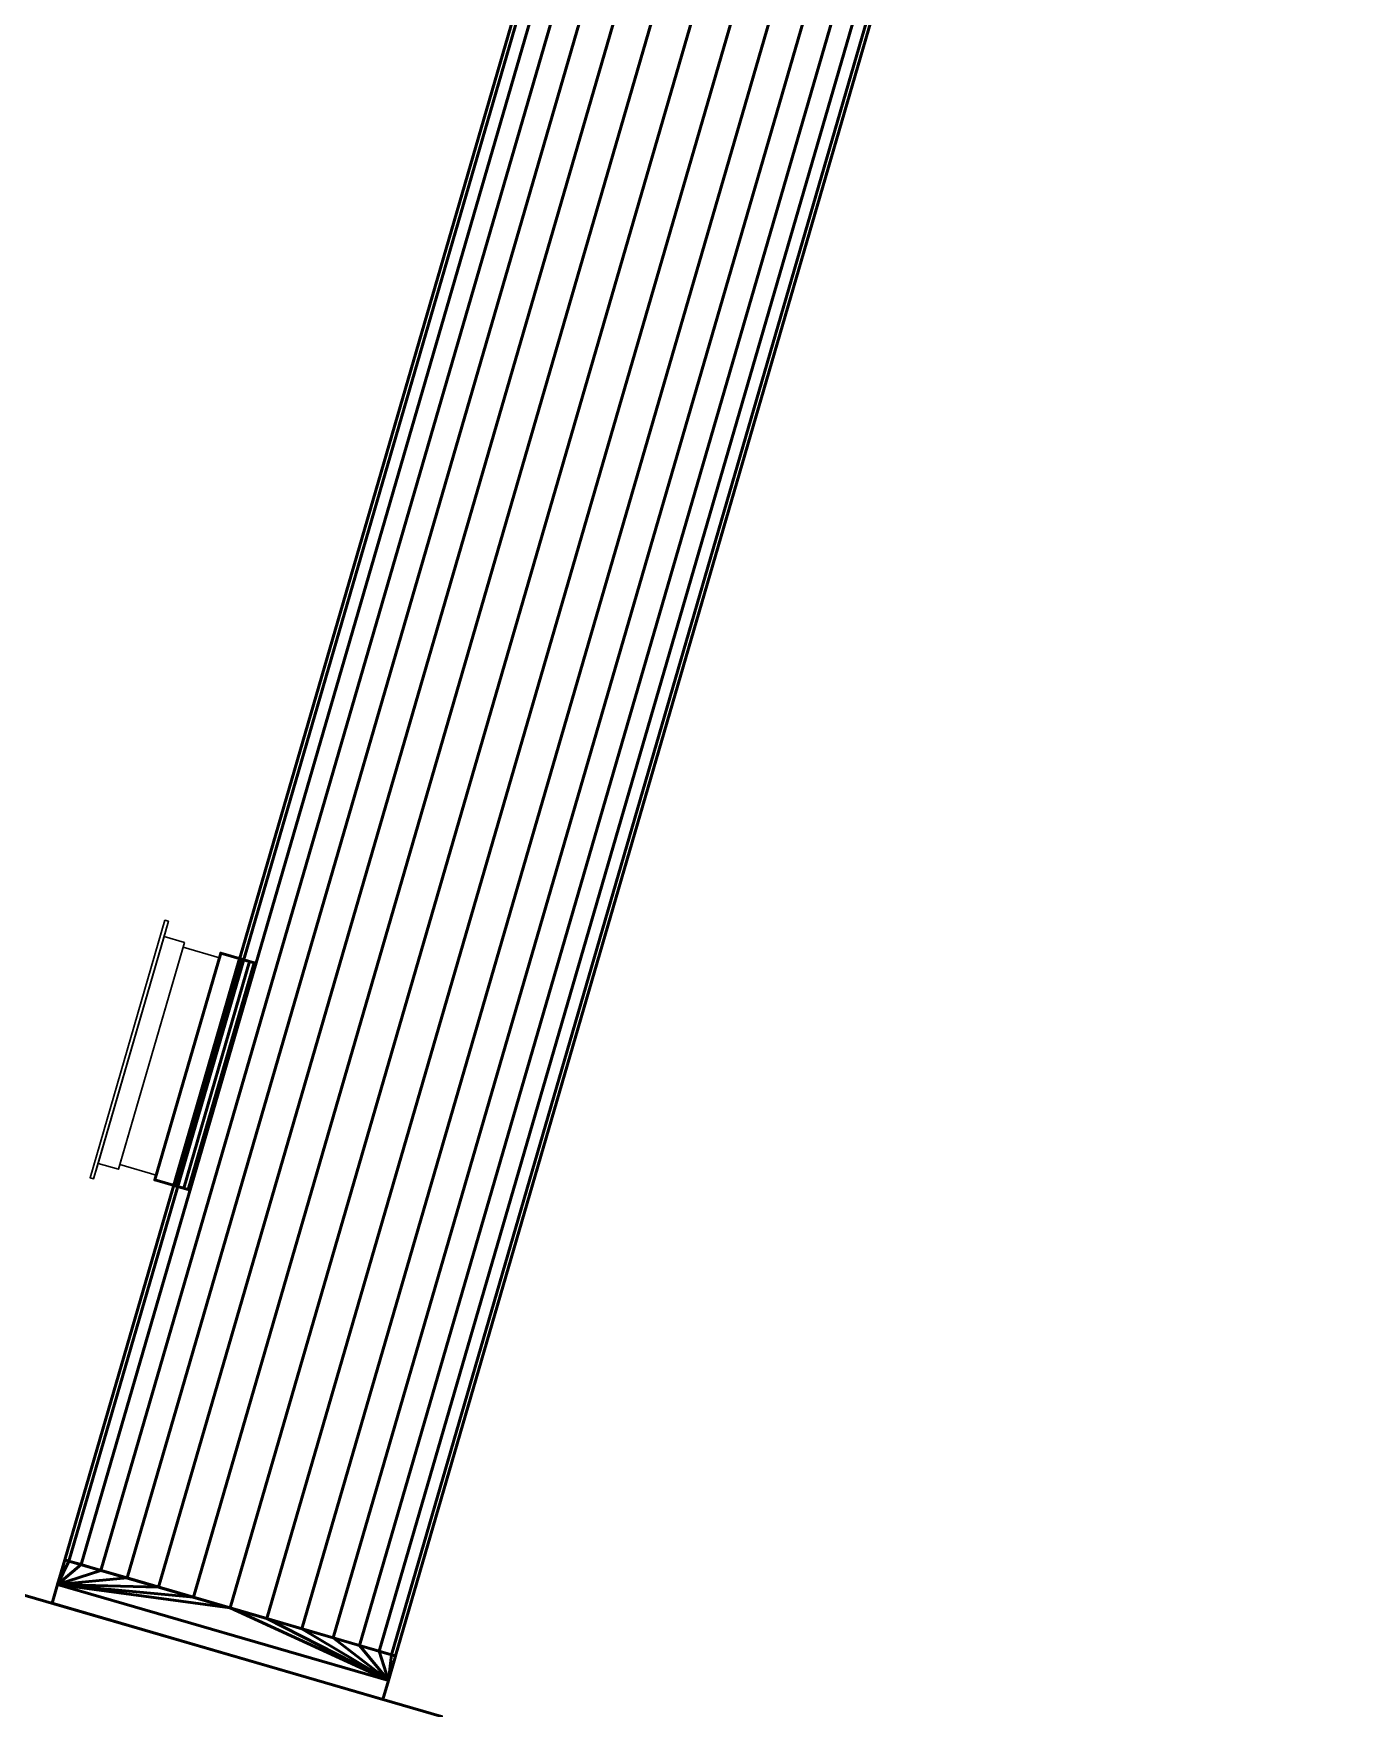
# Model space of a CAD drawing. Header units: inches. Extents: x -1654 to 1344, y -1538 to 36.
# Drawn here: x -1176.4 to -1109.8, y -452.2 to -367.1 of the extents above; entities that cross this region are included whole.
import ezdxf

# ---------------------------------------------------------------- set-up
doc = ezdxf.new("R2010")
doc.units = ezdxf.units.IN
doc.header["$MEASUREMENT"] = 0
doc.linetypes.add('Center', pattern=[1.25, 0.25, -0.1875, 0.625, -0.1875])
for name, color, linetype, lineweight in [('M-EQPT', 2, 'Continuous', 50), ('M-HVAC-CDFF', 3, 'Continuous', 30), ('M-HVAC-CDFF-SA', 3, 'Continuous', 30), ('M-HVAC-DUCT', 1, 'Center', 30), ('M-HVAC-DUCT-SA', 1, 'Continuous', 50)]:
    doc.layers.add(name, color=color, linetype=linetype, lineweight=lineweight)

# ---------------------------------------------------------------- blocks, each defined once
blk = doc.blocks.new('Supply Diffuser - Sidewall - 12 x 6-842530-_3D_')
at = {"layer": 'M-HVAC-CDFF'}
mesh = blk.add_polyface(dxfattribs=at)
corners = [(-5.75, 3, 2.75), (5.75, 3, 2.75), (5.75, 3, -2.75), (-5.75, 3, -2.75)]
mesh.append_faces([[corners[k] for k in face] for face in [(2, 3, 0, 1)]])
mesh = blk.add_polyface(dxfattribs=at)
corners = [(-5.75, 3, 2.75), (-5.75, 3, -2.75), (-5.75, 1.078125, -2.75), (-5.75, 1.078125, 2.75)]
mesh.append_faces([[corners[k] for k in face] for face in [(2, 3, 0, 1)]])
mesh = blk.add_polyface(dxfattribs=at)
corners = [(-5.75, 3, -2.75), (5.75, 3, -2.75), (5.75, 1.078125, -2.75), (-5.75, 1.078125, -2.75)]
mesh.append_faces([[corners[k] for k in face] for face in [(2, 3, 0, 1)]])
mesh = blk.add_polyface(dxfattribs=at)
corners = [(5.75, 3, 2.75), (-5.75, 3, 2.75), (-5.75, 1.078125, 2.75), (5.75, 1.078125, 2.75)]
mesh.append_faces([[corners[k] for k in face] for face in [(2, 3, 0, 1)]])
mesh = blk.add_polyface(dxfattribs=at)
corners = [(5.75, 3, -2.75), (5.75, 3, 2.75), (5.75, 1.078125, 2.75), (5.75, 1.078125, -2.75)]
mesh.append_faces([[corners[k] for k in face] for face in [(2, 3, 0, 1)]])
mesh = blk.add_polyface(dxfattribs=at)
corners = [(-6, 1.078125, 3), (6, 1.078125, 3), (6, 1.078125, -3), (-6, 1.078125, -3), (-5.75, 1.078125, 2.75), (-5.75, 1.078125, -2.75), (5.75, 1.078125, -2.75), (5.75, 1.078125, 2.75)]
mesh.append_faces([[corners[k] for k in face] for face in [(3, 5, 6, 2), (2, 6, 7, 1)]], dxfattribs={"vtx0": -1, "vtx2": -1})
mesh.append_faces([[corners[k] for k in face] for face in [(4, 5, 3, 0), (7, 4, 0, 1)]], dxfattribs={"vtx1": -1, "vtx3": -1})
mesh = blk.add_polyface(dxfattribs=at)
corners = [(-6, 1.078125, 3), (-6, 1.078125, -3), (-6, 0, -3), (-6, 0, 3)]
mesh.append_faces([[corners[k] for k in face] for face in [(2, 3, 0, 1)]])
mesh = blk.add_polyface(dxfattribs=at)
corners = [(-6, 1.078125, -3), (6, 1.078125, -3), (6, 0, -3), (-6, 0, -3)]
mesh.append_faces([[corners[k] for k in face] for face in [(2, 3, 0, 1)]])
mesh = blk.add_polyface(dxfattribs=at)
corners = [(6, 1.078125, 3), (-6, 1.078125, 3), (-6, 0, 3), (6, 0, 3)]
mesh.append_faces([[corners[k] for k in face] for face in [(2, 3, 0, 1)]])
mesh = blk.add_polyface(dxfattribs=at)
corners = [(6, 1.078125, -3), (6, 1.078125, 3), (6, 0, 3), (6, 0, -3)]
mesh.append_faces([[corners[k] for k in face] for face in [(2, 3, 0, 1)]])
mesh = blk.add_polyface(dxfattribs=at)
corners = [(6.8125, 0, 3.8125), (6.8125, 0, -3.8125), (-6.8125, 0, -3.8125), (-6.8125, 0, 3.8125), (-6, 0, 3), (-6, 0, -3), (6, 0, -3), (6, 0, 3)]
mesh.append_faces([[corners[k] for k in face] for face in [(3, 4, 5, 2), (2, 5, 6, 1)]], dxfattribs={"vtx0": -1, "vtx2": -1})
mesh.append_faces([[corners[k] for k in face] for face in [(7, 4, 3, 0), (6, 7, 0, 1)]], dxfattribs={"vtx1": -1, "vtx3": -1})
mesh = blk.add_polyface(dxfattribs=at)
corners = [(-6.8125, -0.1875, 3.8125), (6.8125, -0.1875, 3.8125), (6.8125, 0, 3.8125), (-6.8125, 0, 3.8125)]
mesh.append_faces([[corners[k] for k in face] for face in [(3, 0, 1, 2)]])
mesh = blk.add_polyface(dxfattribs=at)
corners = [(-6.8125, -0.1875, -3.8125), (-6.8125, -0.1875, 3.8125), (-6.8125, 0, 3.8125), (-6.8125, 0, -3.8125)]
mesh.append_faces([[corners[k] for k in face] for face in [(0, 1, 2, 3)]])
mesh = blk.add_polyface(dxfattribs=at)
corners = [(6.8125, -0.1875, -3.8125), (-6.8125, -0.1875, -3.8125), (-6.8125, 0, -3.8125), (6.8125, 0, -3.8125)]
mesh.append_faces([[corners[k] for k in face] for face in [(3, 0, 1, 2)]])
mesh = blk.add_polyface(dxfattribs=at)
corners = [(6.8125, -0.1875, 3.8125), (-6.8125, -0.1875, 3.8125), (-6.8125, -0.1875, -3.8125), (6.8125, -0.1875, -3.8125)]
mesh.append_faces([[corners[k] for k in face] for face in [(3, 0, 1, 2)]])
mesh = blk.add_polyface(dxfattribs=at)
corners = [(6.8125, -0.1875, 3.8125), (6.8125, -0.1875, -3.8125), (6.8125, 0, -3.8125), (6.8125, 0, 3.8125)]
mesh.append_faces([[corners[k] for k in face] for face in [(0, 1, 2, 3)]])
blk = doc.blocks.new('Heat Pump - Horizontal - Water Source - Heat Pump 5 Ton Horizontal-947386-_3D_')
at = {"layer": 'M-EQPT'}
mesh = blk.add_polyface(dxfattribs=at)
corners = [(35.6, 12.699, 10.65), (-35.6, 12.699, 10.65), (-35.6, -12.699, 10.65), (35.6, -12.699, 10.65)]
mesh.append_faces([[corners[k] for k in face] for face in [(3, 0, 1, 2)]])
mesh = blk.add_polyface(dxfattribs=at)
corners = [(35.6, 12.699, -10.65), (35.6, -12.699, -10.65), (-35.6, -12.699, -10.65), (-35.6, 12.699, -10.65)]
mesh.append_faces([[corners[k] for k in face] for face in [(0, 1, 2, 3)]])
mesh = blk.add_polyface(dxfattribs=at)
corners = [(-35.6, -12.699, 10.65), (-35.6, -12.699, -10.65), (35.6, -12.699, -10.65), (35.6, -12.699, 10.65)]
mesh.append_faces([[corners[k] for k in face] for face in [(2, 3, 0, 1)]])
mesh = blk.add_polyface(dxfattribs=at)
corners = [(-14.998, -12.699, 9.5), (-14.998, -12.699, -9.5), (-32.498, -12.699, -9.5), (-32.498, -12.699, 9.5)]
mesh.append_faces([[corners[k] for k in face] for face in [(0, 1, 2, 3)]])
mesh = blk.add_polyface(dxfattribs=at)
corners = [(-32.498, -13.699, -9.5), (-32.498, -12.699, -9.5), (-14.998, -12.699, -9.5), (-14.998, -13.699, -9.5)]
mesh.append_faces([[corners[k] for k in face] for face in [(2, 3, 0, 1)]])
mesh = blk.add_polyface(dxfattribs=at)
corners = [(-32.498, -13.699, 9.5), (-32.498, -12.699, 9.5), (-32.498, -12.699, -9.5), (-32.498, -13.699, -9.5)]
mesh.append_faces([[corners[k] for k in face] for face in [(3, 0, 1, 2)]])
mesh = blk.add_polyface(dxfattribs=at)
corners = [(-14.998, -13.699, 9.5), (-14.998, -12.699, 9.5), (-32.498, -12.699, 9.5), (-32.498, -13.699, 9.5)]
mesh.append_faces([[corners[k] for k in face] for face in [(2, 3, 0, 1)]])
mesh = blk.add_polyface(dxfattribs=at)
corners = [(-14.998, -13.699, -9.5), (-14.998, -12.699, -9.5), (-14.998, -12.699, 9.5), (-14.998, -13.699, 9.5)]
mesh.append_faces([[corners[k] for k in face] for face in [(3, 0, 1, 2)]])
mesh = blk.add_polyface(dxfattribs=at)
corners = [(-14.998, -13.699, 9.5), (-32.498, -13.699, 9.5), (-32.498, -13.699, -9.5), (-14.998, -13.699, -9.5)]
mesh.append_faces([[corners[k] for k in face] for face in [(3, 0, 1, 2)]])
blk = doc.blocks.new('Rectangular to Round Transition - Angle - 60 Degree-894057-_3D_')
at = {"layer": 'M-HVAC-DUCT', "color": 8, "linetype": 'Continuous', "lineweight": 50}
mesh = blk.add_polyface(dxfattribs=at)
corners = [(0, -8.75, 9.5), (0, 8.75, 9.5), (0, 8.75, -9.5), (0, -8.75, -9.5)]
mesh.append_faces([[corners[k] for k in face] for face in [(0, 1, 2, 3)]], dxfattribs={"color": 8})
mesh = blk.add_polyface(dxfattribs=at)
corners = [(0, -8.75, -9.5), (0, 8.75, -9.5), (1.299, 0, -8.75)]
mesh.append_faces([[corners[k] for k in face] for face in [(0, 1, 2)]], dxfattribs={"color": 8})
mesh = blk.add_polyface(dxfattribs=at)
corners = [(1.299, 8.75), (1.299, 8.531, -1.947), (1.299, 7.883, -3.796), (1.299, 6.841, -5.456), (1.299, 5.456, -6.841), (1.299, 3.796, -7.883), (1.299, 1.947, -8.531), (1.299, 0, -8.75), (0, 8.75, -9.5), (0, 8.75, -9.5), (0, 8.75, -9.5), (0, 8.75, -9.5), (0, 8.75, -9.5), (0, 8.75, -9.5), (0, 8.75, -9.5), (0, 8.75, -9.5), (0, 8.75, -9.5), (0, 8.75, -9.5)]
mesh.append_faces([[corners[k] for k in face] for face in [(7, 9, 6), (10, 5, 6), (11, 4, 5), (12, 3, 4), (2, 3, 14), (15, 1, 2), (16, 0, 1)]], dxfattribs={"color": 8})
mesh = blk.add_polyface(dxfattribs=at)
corners = [(0, 8.75, -9.5), (0, 8.75, 9.5), (1.299, 8.75)]
mesh.append_faces([[corners[k] for k in face] for face in [(0, 1, 2)]], dxfattribs={"color": 8})
mesh = blk.add_polyface(dxfattribs=at)
corners = [(1.299, 0, 8.75), (1.299, 1.947, 8.531), (1.299, 3.796, 7.883), (1.299, 5.456, 6.841), (1.299, 6.841, 5.456), (1.299, 7.883, 3.796), (1.299, 8.531, 1.947), (1.299, 8.75), (0, 8.75, 9.5), (0, 8.75, 9.5), (0, 8.75, 9.5), (0, 8.75, 9.5), (0, 8.75, 9.5), (0, 8.75, 9.5), (0, 8.75, 9.5), (0, 8.75, 9.5), (0, 8.75, 9.5), (0, 8.75, 9.5)]
mesh.append_faces([[corners[k] for k in face] for face in [(7, 9, 6), (10, 5, 6), (11, 4, 5), (12, 3, 4), (2, 3, 14), (15, 1, 2), (16, 0, 1)]], dxfattribs={"color": 8})
mesh = blk.add_polyface(dxfattribs=at)
corners = [(0, 8.75, 9.5), (0, -8.75, 9.5), (1.299, 0, 8.75)]
mesh.append_faces([[corners[k] for k in face] for face in [(0, 1, 2)]], dxfattribs={"color": 8})
mesh = blk.add_polyface(dxfattribs=at)
corners = [(1.299, 0, 8.75), (1.299, -1.947, 8.531), (1.299, -3.796, 7.883), (1.299, -5.456, 6.841), (1.299, -6.841, 5.456), (1.299, -7.883, 3.796), (1.299, -8.531, 1.947), (1.299, -8.75), (1.299, -8.531, -1.947), (1.299, -7.883, -3.796), (1.299, -6.841, -5.456), (1.299, -5.456, -6.841), (1.299, -3.796, -7.883), (1.299, -1.947, -8.531), (1.299, 0, -8.75), (1.299, 1.947, -8.531), (1.299, 3.796, -7.883), (1.299, 5.456, -6.841), (1.299, 6.841, -5.456), (1.299, 7.883, -3.796), (1.299, 8.531, -1.947), (1.299, 8.75), (1.299, 8.531, 1.947), (1.299, 7.883, 3.796), (1.299, 6.841, 5.456), (1.299, 5.456, 6.841), (1.299, 3.796, 7.883), (1.299, 1.947, 8.531)]
mesh.append_faces([[corners[k] for k in face] for face in [(22, 20, 21)]], dxfattribs={"vtx0": -1, "color": 8})
mesh.append_faces([[corners[k] for k in face] for face in [(26, 16, 24, 25), (19, 23, 18), (17, 24, 16)]], dxfattribs={"vtx0": -1, "vtx1": -1, "color": 8})
mesh.append_faces([[corners[k] for k in face] for face in [(11, 2, 3, 10), (4, 8, 9)]], dxfattribs={"vtx0": -1, "vtx2": -1, "color": 8})
mesh.append_faces([[corners[k] for k in face] for face in [(7, 8, 6)]], dxfattribs={"vtx1": -1, "color": 8})
mesh.append_faces([[corners[k] for k in face] for face in [(5, 6, 8, 4)]], dxfattribs={"vtx1": -1, "vtx2": -1, "color": 8})
mesh.append_faces([[corners[k] for k in face] for face in [(26, 27, 14, 16)]], dxfattribs={"vtx1": -1, "vtx2": -1, "vtx3": -1, "color": 8})
mesh.append_faces([[corners[k] for k in face] for face in [(3, 4, 9, 10), (27, 0, 13, 14), (23, 24, 17, 18), (22, 23, 19, 20)]], dxfattribs={"vtx1": -1, "vtx3": -1, "color": 8})
mesh.append_faces([[corners[k] for k in face] for face in [(14, 15, 16)]], dxfattribs={"vtx2": -1, "color": 8})
mesh.append_faces([[corners[k] for k in face] for face in [(0, 1, 2, 13), (11, 12, 13, 2)]], dxfattribs={"vtx2": -1, "vtx3": -1, "color": 8})
mesh = blk.add_polyface(dxfattribs=at)
corners = [(1.299, -8.75), (1.299, -8.531, 1.947), (1.299, -7.883, 3.796), (1.299, -6.841, 5.456), (1.299, -5.456, 6.841), (1.299, -3.796, 7.883), (1.299, -1.947, 8.531), (1.299, 0, 8.75), (0, -8.75, 9.5), (0, -8.75, 9.5), (0, -8.75, 9.5), (0, -8.75, 9.5), (0, -8.75, 9.5), (0, -8.75, 9.5), (0, -8.75, 9.5), (0, -8.75, 9.5), (0, -8.75, 9.5), (0, -8.75, 9.5)]
mesh.append_faces([[corners[k] for k in face] for face in [(7, 9, 6), (10, 5, 6), (11, 4, 5), (12, 3, 4), (2, 3, 14), (15, 1, 2), (16, 0, 1)]], dxfattribs={"color": 8})
mesh = blk.add_polyface(dxfattribs=at)
corners = [(1.299, 0, -8.75), (1.299, -1.947, -8.531), (1.299, -3.796, -7.883), (1.299, -5.456, -6.841), (1.299, -6.841, -5.456), (1.299, -7.883, -3.796), (1.299, -8.531, -1.947), (1.299, -8.75), (0, -8.75, -9.5), (0, -8.75, -9.5), (0, -8.75, -9.5), (0, -8.75, -9.5), (0, -8.75, -9.5), (0, -8.75, -9.5), (0, -8.75, -9.5), (0, -8.75, -9.5), (0, -8.75, -9.5), (0, -8.75, -9.5)]
mesh.append_faces([[corners[k] for k in face] for face in [(7, 9, 6), (10, 5, 6), (11, 4, 5), (12, 3, 4), (2, 3, 14), (15, 1, 2), (16, 0, 1)]], dxfattribs={"color": 8})
mesh = blk.add_polyface(dxfattribs=at)
corners = [(0, -8.75, 9.5), (0, -8.75, -9.5), (1.299, -8.75)]
mesh.append_faces([[corners[k] for k in face] for face in [(0, 1, 2)]], dxfattribs={"color": 8})
blk = doc.blocks.new('Rectangular Takeoff - Standard-935934-_3D_')
at = {"layer": 'M-HVAC-DUCT', "color": 8, "linetype": 'Continuous', "lineweight": 50}
mesh = blk.add_polyface(dxfattribs=at)
corners = [(-0.77, 6, 3), (-0.77, 6, -3), (-0.77, -6, -3), (-0.77, -6, 3)]
mesh.append_faces([[corners[k] for k in face] for face in [(0, 1, 2, 3)]], dxfattribs={"color": 8})
mesh = blk.add_polyface(dxfattribs=at)
corners = [(-0.77, 6, -3), (-0.77, 6, 3), (1, 6, 3), (1, 6, -3)]
mesh.append_faces([[corners[k] for k in face] for face in [(0, 1, 2, 3)]], dxfattribs={"color": 8})
mesh = blk.add_polyface(dxfattribs=at)
corners = [(-0.77, -6, -3), (-0.77, 6, -3), (1, 6, -3), (1, -6, -3)]
mesh.append_faces([[corners[k] for k in face] for face in [(3, 0, 1, 2)]], dxfattribs={"color": 8})
mesh = blk.add_polyface(dxfattribs=at)
corners = [(1, 6, 3), (-0.77, 6, 3), (-0.77, -6, 3), (1, -6, 3)]
mesh.append_faces([[corners[k] for k in face] for face in [(1, 2, 3, 0)]], dxfattribs={"color": 8})
mesh = blk.add_polyface(dxfattribs=at)
corners = [(1, 6, 3), (1, -6, 3), (1, -6, -3), (1, 6, -3)]
mesh.append_faces([[corners[k] for k in face] for face in [(3, 0, 1, 2)]], dxfattribs={"color": 8})
mesh = blk.add_polyface(dxfattribs=at)
corners = [(-0.77, -6, 3), (-0.77, -6, -3), (1, -6, -3), (1, -6, 3)]
mesh.append_faces([[corners[k] for k in face] for face in [(0, 1, 2, 3)]], dxfattribs={"color": 8})

msp = doc.modelspace()

# ---------------------------------------------------------------- linework, layer by layer
at = {"layer": 'M-HVAC-DUCT', "color": 5}
msp.add_line((-1166.443, -447.12, 1356), (-1118.232, -281.284, 1356), dxfattribs=at)
msp.add_line((-1166.443, -447.12, 1356), (-1118.232, -281.284, 1356), dxfattribs=at)

# ---------------------------------------------------------------- block references
at = {"layer": 'M-EQPT', "rotation": 163.7901312840834}
msp.add_blockref('Heat Pump - Horizontal - Water Source - Heat Pump 5 Ton Horizontal-947386-_3D_', (-1193.433, -454.892, 1356), dxfattribs=at)
at = {"layer": 'M-HVAC-CDFF-SA', "rotation": 253.7901312840831}
msp.add_blockref('Supply Diffuser - Sidewall - 12 x 6-842530-_3D_', (-1171.477, -418.765, 1356), dxfattribs=at)
at = {"layer": 'M-HVAC-DUCT-SA', "color": 8, "extrusion": (0, 0, -1), "rotation": 16.20986871591659}
msp.add_blockref('Rectangular Takeoff - Standard-935934-_3D_', (1167.637, -419.882, -1356), dxfattribs=at)
at = {"layer": 'M-HVAC-DUCT-SA', "color": 8, "rotation": 73.79013128408342}
msp.add_blockref('Rectangular to Round Transition - Angle - 60 Degree-894057-_3D_', (-1166.805, -448.367, 1356), dxfattribs=at)

# ---------------------------------------------------------------- meshes
at = {"layer": 'M-HVAC-DUCT-SA', "color": 8}
mesh = msp.add_polyface(dxfattribs=at)
corners = [(-1174.845, -444.677, 1356), (-1174.634, -444.738, 1357.947), (-1174.013, -444.919, 1359.796), (-1173.012, -445.21, 1361.456), (-1171.681, -445.597, 1362.841), (-1170.088, -446.06, 1363.883), (-1168.312, -446.576, 1364.531), (-1166.443, -447.12, 1364.75), (-1118.232, -281.284, 1364.75), (-1120.102, -280.741, 1364.531), (-1121.878, -280.225, 1363.883), (-1123.471, -279.762, 1362.841), (-1124.801, -279.375, 1361.456), (-1125.802, -279.084, 1359.796), (-1126.424, -278.903, 1357.947), (-1126.634, -278.842, 1356)]
mesh.append_faces([[corners[k] for k in face] for face in [(8, 9, 6, 7)]], dxfattribs={"vtx1": -1, "color": 8})
mesh.append_faces([[corners[k] for k in face] for face in [(9, 10, 5, 6), (10, 11, 4, 5), (3, 4, 11, 12), (12, 13, 2, 3), (13, 14, 1, 2)]], dxfattribs={"vtx1": -1, "vtx3": -1, "color": 8})
mesh.append_faces([[corners[k] for k in face] for face in [(14, 15, 0, 1)]], dxfattribs={"vtx3": -1, "color": 8})
mesh = msp.add_polyface(dxfattribs=at)
corners = [(-1166.443, -447.12, 1347.25), (-1168.312, -446.576, 1347.469), (-1170.088, -446.06, 1348.117), (-1171.681, -445.597, 1349.159), (-1173.012, -445.21, 1350.544), (-1174.013, -444.919, 1352.204), (-1174.634, -444.738, 1354.053), (-1174.845, -444.677, 1356), (-1126.634, -278.842, 1356), (-1126.424, -278.903, 1354.053), (-1125.802, -279.084, 1352.204), (-1124.801, -279.375, 1350.544), (-1123.471, -279.762, 1349.159), (-1121.878, -280.225, 1348.117), (-1120.102, -280.741, 1347.469), (-1118.232, -281.284, 1347.25)]
mesh.append_faces([[corners[k] for k in face] for face in [(8, 9, 6, 7)]], dxfattribs={"vtx1": -1, "color": 8})
mesh.append_faces([[corners[k] for k in face] for face in [(9, 10, 5, 6), (10, 11, 4, 5), (3, 4, 11, 12), (12, 13, 2, 3), (13, 14, 1, 2)]], dxfattribs={"vtx1": -1, "vtx3": -1, "color": 8})
mesh.append_faces([[corners[k] for k in face] for face in [(14, 15, 0, 1)]], dxfattribs={"vtx3": -1, "color": 8})
mesh = msp.add_polyface(dxfattribs=at)
corners = [(-1166.443, -447.12, 1364.75), (-1164.573, -447.663, 1364.531), (-1162.797, -448.18, 1363.883), (-1161.204, -448.643, 1362.841), (-1159.874, -449.03, 1361.456), (-1158.873, -449.321, 1359.796), (-1158.251, -449.501, 1357.947), (-1158.041, -449.562, 1356), (-1109.83, -283.727, 1356), (-1110.041, -283.666, 1357.947), (-1110.662, -283.485, 1359.796), (-1111.663, -283.194, 1361.456), (-1112.993, -282.807, 1362.841), (-1114.587, -282.344, 1363.883), (-1116.362, -281.828, 1364.531), (-1118.232, -281.284, 1364.75)]
mesh.append_faces([[corners[k] for k in face] for face in [(9, 10, 5, 6), (10, 11, 4, 5), (3, 4, 11, 12), (12, 13, 2, 3), (13, 14, 1, 2)]], dxfattribs={"vtx1": -1, "vtx3": -1, "color": 8})
mesh.append_faces([[corners[k] for k in face] for face in [(7, 8, 9, 6)]], dxfattribs={"vtx2": -1, "color": 8})
mesh.append_faces([[corners[k] for k in face] for face in [(14, 15, 0, 1)]], dxfattribs={"vtx3": -1, "color": 8})
mesh = msp.add_polyface(dxfattribs=at)
corners = [(-1158.041, -449.562, 1356), (-1158.251, -449.501, 1354.053), (-1158.873, -449.321, 1352.204), (-1159.874, -449.03, 1350.544), (-1161.204, -448.643, 1349.159), (-1162.797, -448.18, 1348.117), (-1164.573, -447.663, 1347.469), (-1166.443, -447.12, 1347.25), (-1118.232, -281.284, 1347.25), (-1116.362, -281.828, 1347.469), (-1114.587, -282.344, 1348.117), (-1112.993, -282.807, 1349.159), (-1111.663, -283.194, 1350.544), (-1110.662, -283.485, 1352.204), (-1110.041, -283.666, 1354.053), (-1109.83, -283.727, 1356)]
mesh.append_faces([[corners[k] for k in face] for face in [(8, 9, 6, 7)]], dxfattribs={"vtx1": -1, "color": 8})
mesh.append_faces([[corners[k] for k in face] for face in [(9, 10, 5, 6), (10, 11, 4, 5), (3, 4, 11, 12), (12, 13, 2, 3), (13, 14, 1, 2)]], dxfattribs={"vtx1": -1, "vtx3": -1, "color": 8})
mesh.append_faces([[corners[k] for k in face] for face in [(14, 15, 0, 1)]], dxfattribs={"vtx3": -1, "color": 8})
mesh = msp.add_polyface(dxfattribs=at)
corners = [(-1165.962, -414.121, 1356), (-1169.311, -425.644, 1356), (-1169.183, -425.681, 1357.523), (-1168.802, -425.792, 1359), (-1165.452, -414.269, 1359), (-1165.833, -414.158, 1357.523)]
mesh.append_faces([[corners[k] for k in face] for face in [(2, 3, 4, 5), (5, 0, 1, 2)]], dxfattribs={"vtx3": -1, "color": 8})
mesh = msp.add_polyface(dxfattribs=at)
corners = [(-1169.311, -425.644, 1356), (-1165.962, -414.121, 1356), (-1165.833, -414.158, 1354.477), (-1165.452, -414.269, 1353), (-1168.802, -425.792, 1353), (-1169.183, -425.681, 1354.477)]
mesh.append_faces([[corners[k] for k in face] for face in [(5, 0, 1, 2), (2, 3, 4, 5)]], dxfattribs={"vtx3": -1, "color": 8})
mesh = msp.add_polyface(dxfattribs=at)
corners = [(-1168.572, -425.859, 1359), (-1165.222, -414.336, 1359), (-1165.452, -414.269, 1359), (-1168.802, -425.792, 1359)]
mesh.append_faces([[corners[k] for k in face] for face in [(3, 0, 1, 2)]], dxfattribs={"color": 8})
mesh = msp.add_polyface(dxfattribs=at)
corners = [(-1165.222, -414.336, 1353), (-1168.572, -425.859, 1353), (-1168.802, -425.792, 1353), (-1165.452, -414.269, 1353)]
mesh.append_faces([[corners[k] for k in face] for face in [(0, 1, 2, 3)]], dxfattribs={"color": 8})
mesh = msp.add_polyface(dxfattribs=at)
corners = [(-1165.222, -414.336, 1353), (-1165.222, -414.336, 1359), (-1168.572, -425.859, 1359), (-1168.572, -425.859, 1353)]
mesh.append_faces([[corners[k] for k in face] for face in [(0, 1, 2, 3)]], dxfattribs={"color": 8})
mesh = msp.add_polyface(dxfattribs=at)
corners = [(-1165.222, -414.336, 1359), (-1165.222, -414.336, 1353), (-1165.452, -414.269, 1353), (-1165.833, -414.158, 1354.477), (-1165.962, -414.121, 1356), (-1165.833, -414.158, 1357.523), (-1165.452, -414.269, 1359)]
mesh.append_faces([[corners[k] for k in face] for face in [(3, 1, 2)]], dxfattribs={"vtx0": -1, "color": 8})
mesh.append_faces([[corners[k] for k in face] for face in [(4, 0, 1, 3)]], dxfattribs={"vtx0": -1, "vtx2": -1, "color": 8})
mesh.append_faces([[corners[k] for k in face] for face in [(5, 6, 0, 4)]], dxfattribs={"vtx2": -1, "color": 8})
mesh = msp.add_polyface(dxfattribs=at)
corners = [(-1168.572, -425.859, 1353), (-1168.572, -425.859, 1359), (-1168.802, -425.792, 1359), (-1169.183, -425.681, 1357.523), (-1169.311, -425.644, 1356), (-1169.183, -425.681, 1354.477), (-1168.802, -425.792, 1353)]
mesh.append_faces([[corners[k] for k in face] for face in [(6, 0, 5)]], dxfattribs={"vtx1": -1, "color": 8})
mesh.append_faces([[corners[k] for k in face] for face in [(0, 1, 4, 5)]], dxfattribs={"vtx1": -1, "vtx3": -1, "color": 8})
mesh.append_faces([[corners[k] for k in face] for face in [(1, 2, 3, 4)]], dxfattribs={"vtx3": -1, "color": 8})
mesh = msp.add_polyface(dxfattribs=at)
corners = [(-1158.041, -449.562, 1356), (-1158.251, -449.501, 1357.947), (-1158.873, -449.321, 1359.796), (-1159.874, -449.03, 1361.456), (-1161.204, -448.643, 1362.841), (-1162.797, -448.18, 1363.883), (-1164.573, -447.663, 1364.531), (-1166.443, -447.12, 1364.75), (-1168.312, -446.576, 1364.531), (-1170.088, -446.06, 1363.883), (-1171.681, -445.597, 1362.841), (-1173.012, -445.21, 1361.456), (-1174.013, -444.919, 1359.796), (-1174.634, -444.738, 1357.947), (-1174.845, -444.677, 1356), (-1174.634, -444.738, 1354.053), (-1174.013, -444.919, 1352.204), (-1173.012, -445.21, 1350.544), (-1171.681, -445.597, 1349.159), (-1170.088, -446.06, 1348.117), (-1168.312, -446.576, 1347.469), (-1166.443, -447.12, 1347.25), (-1164.573, -447.663, 1347.469), (-1162.797, -448.18, 1348.117), (-1161.204, -448.643, 1349.159), (-1159.874, -449.03, 1350.544), (-1158.873, -449.321, 1352.204), (-1158.251, -449.501, 1354.053)]
mesh.append_faces([[corners[k] for k in face] for face in [(18, 15, 16, 17), (4, 1, 2, 3)]], dxfattribs={"vtx0": -1, "color": 8})
mesh.append_faces([[corners[k] for k in face] for face in [(1, 24, 27, 0)]], dxfattribs={"vtx0": -1, "vtx1": -1, "color": 8})
mesh.append_faces([[corners[k] for k in face] for face in [(1, 4, 24)]], dxfattribs={"vtx0": -1, "vtx1": -1, "vtx2": -1, "color": 8})
mesh.append_faces([[corners[k] for k in face] for face in [(24, 4, 18, 22), (11, 15, 18, 4)]], dxfattribs={"vtx0": -1, "vtx1": -1, "vtx2": -1, "vtx3": -1, "color": 8})
mesh.append_faces([[corners[k] for k in face] for face in [(23, 24, 22)]], dxfattribs={"vtx1": -1, "color": 8})
mesh.append_faces([[corners[k] for k in face] for face in [(8, 9, 11, 4)]], dxfattribs={"vtx1": -1, "vtx2": -1, "vtx3": -1, "color": 8})
mesh.append_faces([[corners[k] for k in face] for face in [(20, 21, 22), (13, 14, 15), (9, 10, 11), (4, 5, 6)]], dxfattribs={"vtx2": -1, "color": 8})
mesh.append_faces([[corners[k] for k in face] for face in [(18, 19, 20, 22), (11, 12, 13, 15), (6, 7, 8, 4)]], dxfattribs={"vtx2": -1, "vtx3": -1, "color": 8})
mesh.append_faces([[corners[k] for k in face] for face in [(24, 25, 26, 27)]], dxfattribs={"vtx3": -1, "color": 8})

doc.saveas('drawing.dxf')
